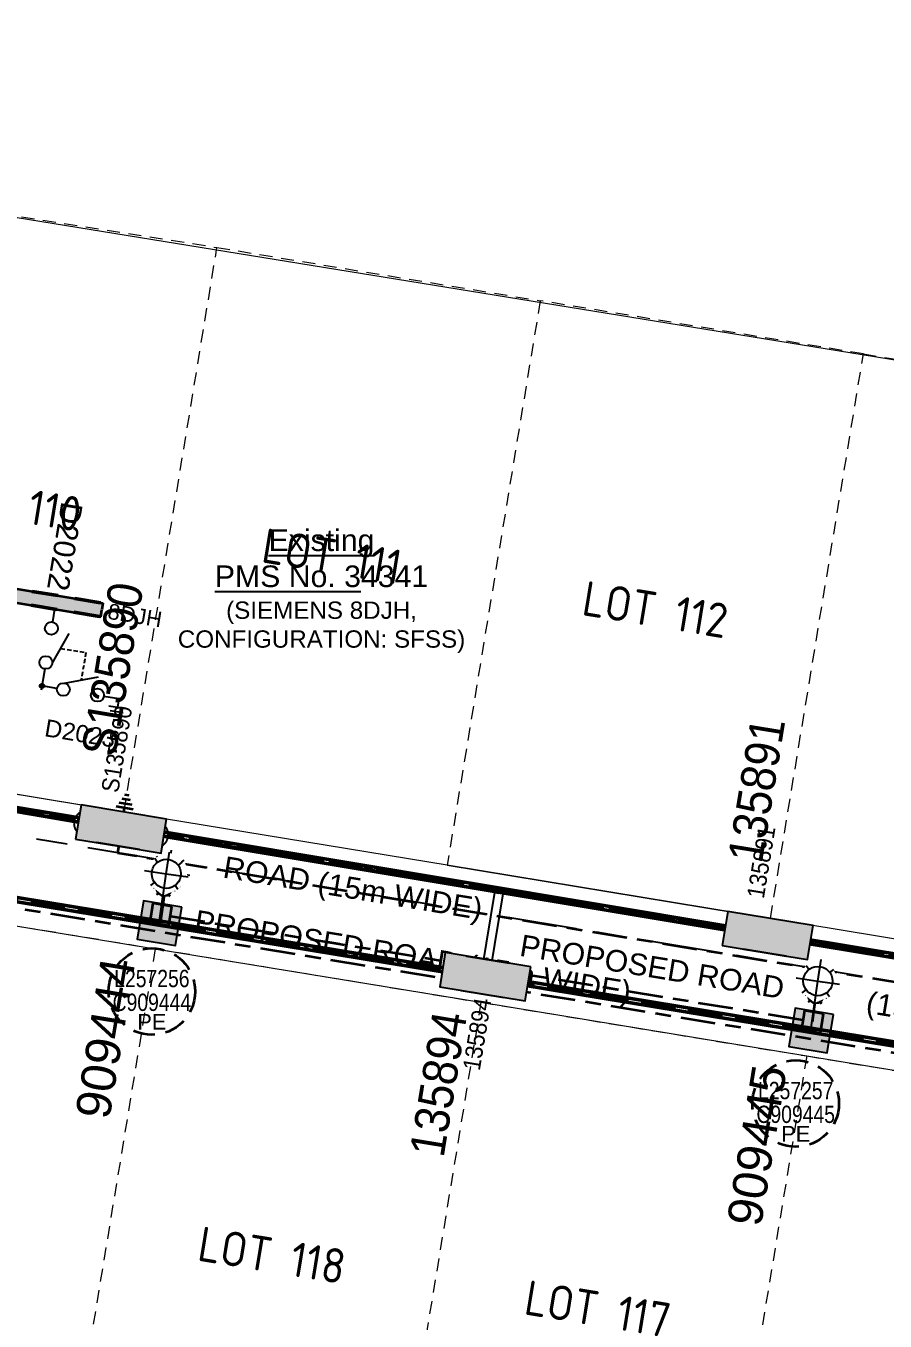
# Model space of a CAD drawing. Header units: metres. Extents: x 301573 to 309518, y 6281168 to 6284857.
# Drawn here: x 302880 to 302979.3, y 6282937.5 to 6283087.2 of the extents above; entities that cross this region are included whole.
import ezdxf
from ezdxf.enums import TextEntityAlignment as Align

# ---------------------------------------------------------------- set-up
doc = ezdxf.new("R2010")
doc.units = ezdxf.units.M
for name, pattern in [('Cable Exist UG', [8.2, 4, -1.2, 1.8, -1.2]), ('CENTERX2', [4, 2.5, -0.5, 0.5, -0.5]), ('Dash', [5, 3, -2]), ('DASHED', [0.75, 0.5, -0.25]), ('DOT', [6.35, 0, -6.35]), ('IE Trench LV', [5.5, 4, -1.5])]:
    doc.linetypes.add(name, pattern=pattern)
doc.layers.get('0').update_dxf_attribs({"color": 6})
doc.layers.add('_User Miscellaneous2', color=31, linetype='Continuous', lineweight=13, transparency=0.3)
for name, color, linetype, lineweight in [('_User_HV_Exist', 1, 'Continuous', 35), ('_User_LV_Exist', 5, 'Continuous', 35), ('_User_SL_Exist', 4, 'Continuous', 35), ('Cadastre Developer_SP_NEW', 70, 'Continuous', 15), ('Cadastre Land Parcels_SP_EXT', 95, 'Continuous', 15), ('Cadastre Roads_SP_NEW', 42, 'Continuous', 15)]:
    doc.layers.add(name, color=color, linetype=linetype, lineweight=lineweight)
for name, color, linetype in [('Duct_SP_NEW', 2, 'Continuous'), ('Equip_HV_NEW', 2, 'Continuous'), ('Equip_LV_NEW', 2, 'Continuous'), ('Equip_SP_SL_EXT', 7, 'Continuous'), ('Mains_HV_New_U72', 2, 'Cable x'), ('Notes', 7, 'Continuous'), ('Notes_HV_MISC', 1, 'Continuous'), ('SupportsUG_SP_LV_NEW', 2, 'Continuous'), ('SupportsUG_SP_LV_SL_NEW', 2, 'Continuous'), ('Trench_SP_NEW', 2, 'Continuous'), ('UG_Details_SP_MISC', 7, 'Continuous')]:
    doc.layers.add(name, color=color, linetype=linetype)
doc.styles.add('ARIAL', font='arial.ttf', dxfattribs={"height": 2})
doc.styles.add('DevPlan', font='isocp.shx', dxfattribs={"height": 2})
doc.styles.add('ieISOCP', font='arial.ttf', dxfattribs={"height": 1.5})
doc.styles.add('SL_LABEL', font='arial.ttf', dxfattribs={"height": 2})
doc.styles.get("Standard").update_dxf_attribs({"font": 'arial.ttf'})
doc.styles.add('SWG_LABEL', font='arial.ttf')
doc.styles.add('SWITCH_LABEL', font='arial.ttf', dxfattribs={"height": 2})
doc.linetypes.add('Cable 5', pattern='A,7,-1,["o",Standard,S=2,R=0,X=-1,Y=-0.7],-1e-05,["o",Standard,S=2,R=0,X=-0.2,Y=-0.7],-1.2', length=9.20001)
doc.linetypes.add('Cable New UG', pattern='A,7,-0.25,["x",Standard,S=2,R=0,X=0.2,Y=-0.8],-2.1', length=9.35)
doc.linetypes.add('Cable x', pattern='A,5,-0.25,["x",Standard,S=2,R=0,X=0,Y=-0.8],-1.5', length=6.75)

# ---------------------------------------------------------------- blocks, each defined once
blk = doc.blocks.new('*U335')
at = {"width": 0.9}
blk.add_attdef('ASSET_NUM', text='', height=2, dxfattribs=at).set_placement((4, 2), align=Align.MIDDLE_LEFT)
for tag, p, flags in [('SUBURB', (-2, 0), 1), ('STREETNAME', (-1.8, 0), 9), ('PARENT', (-1.6, 0), 9), ('NOTES', (-1.4, 0), 9), ('LOCATION', (-1.2, 0), 9), ('LEGEND', (-1, 0), 9), ('USAGE', (-0.8, 0), 9), ('SUPPORT_TYPE', (-0.6, 0), 9), ('STATE', (-0.4, 0), 9), ('OWNED_BY', (-0.2, 0), 9)]:
    blk.add_attdef(tag, p, '', height=0.2, rotation=270, dxfattribs=dict(flags=flags))
blk.add_wipeout([(1, 2.5), (1, -2.5), (-1, -2.5), (-1, 2.5)])
at = {"layer": 'Notes'}
h = blk.add_hatch(color=256, dxfattribs=at)
h.dxf.hatch_style = 1
h.paths.add_polyline_path([(-1, 2.5), (-1, -1.25), (-1, 1.25), (-1, -2.5), (1, -2.5), (1, 2.5)])
blk.add_lwpolyline([(-1, 2.5), (-1, -1.25), (-1, 1.25), (-1, -2.5), (1, -2.5), (1, 2.5)], close=True)
blk = doc.blocks.new('*U328')
at = {"width": 0.9}
blk.add_attdef('ASSET_NUM', text='', height=2, dxfattribs=at).set_placement((4, 2), align=Align.MIDDLE_LEFT)
for tag, p, flags in [('SUBURB', (-2, 0), 1), ('STREETNAME', (-1.8, 0), 9), ('PARENT', (-1.6, 0), 9), ('NOTES', (-1.4, 0), 9), ('LOCATION', (-1.2, 0), 9), ('LEGEND', (-1, 0), 9), ('USAGE', (-0.8, 0), 9), ('SUPPORT_TYPE', (-0.6, 0), 9), ('STATE', (-0.4, 0), 9), ('OWNED_BY', (-0.2, 0), 9)]:
    blk.add_attdef(tag, p, '', height=0.2, rotation=270, dxfattribs=dict(flags=flags))
blk.add_wipeout([(1, 2.5), (1, -2.5), (-1, -2.5), (-1, 2.5)])
at = {"layer": 'Notes'}
h = blk.add_hatch(color=256, dxfattribs=at)
h.dxf.hatch_style = 1
h.paths.add_polyline_path([(-1, 2.5), (-1, -1.25), (-1, 1.25), (-1, -2.5), (1, -2.5), (1, 2.5)])
blk.add_lwpolyline([(-1, 2.5), (-1, -1.25), (-1, 1.25), (-1, -2.5), (1, -2.5), (1, 2.5)], close=True)
blk = doc.blocks.new('*U261')
at = {"layer": 'Notes'}
h = blk.add_hatch(color=256, dxfattribs=at)
h.dxf.hatch_style = 1
h.paths.add_polyline_path([(-1.158, 1.14), (-1.158, -1.14), (1.122, -1.14), (1.122, 1.14)])
blk.add_lwpolyline([(-1.125, 1.125), (-1.125, -1.125), (1.125, -1.125), (1.125, 1.125)], close=True)
at = {"width": 0.9, "flags": 8}
blk.add_attdef('ASSET_NUM', text='', height=1.5, dxfattribs=at).set_placement((-50.753, 89.013), align=Align.MIDDLE_LEFT)
at = {"flags": 1}
blk.add_attdef('Z', (-55.517, 86.153), '', height=0.15, rotation=270, dxfattribs=at)
at = {"flags": 9}
for tag, p in [('NOTES', (-55.253, 86.153)), ('SUBURB', (-55.103, 86.153)), ('STREETNAME', (-54.953, 86.153)), ('LOCATION', (-54.803, 86.153)), ('LEGEND', (-54.653, 86.153)), ('USAGE', (-54.503, 86.153)), ('STATE', (-54.353, 86.153)), ('OWNED_BY', (-54.203, 86.153)), ('COLUMN_TYPE', (-54.053, 86.153)), ('STREET_CODE', (-53.903, 86.153)), ('STRUCTURE_PLANT_NUMBER', (-53.73, 86.153))]:
    blk.add_attdef(tag, text='', height=0.15, rotation=270, dxfattribs=at).set_placement(p, align=Align.MIDDLE_LEFT)
blk = doc.blocks.new('LV_UG_LINKS_CLOSED_NEW')
at = {"layer": 'Equip_LV_NEW'}
for tag, flags, p in [('OPERATING_VOLTAGE', 9, (3, -2.6)), ('ORIENTATION', 9, (3, -2.8)), ('STATE', 9, (3, -3)), ('NO_PHASES', 9, (3, -2.4)), ('SWITCH_TYPE', 9, (3, -3.2)), ('OWNED_BY', 9, (3, -3.8)), ('OPERATED_BY', 9, (3, -4)), ('USAGE', 9, (3, -3.4)), ('NOTES', 9, (3, -3.6)), ('MAINTAINED_BY', 9, (3, -4.2)), ('NUMBER_OF_PHASES', 9, (3, -4.4)), ('TYPE', 9, (3, -4.6)), ('Z', 1, (3, -4.8))]:
    blk.add_attdef(tag, text='', height=0.2, dxfattribs=dict(at, flags=flags)).set_placement(p, align=Align.MIDDLE_LEFT)
blk.add_wipeout([(4, 1.5), (3.96, 1.5), (3.93, 1.5), (3.89, 1.5), (3.85, 1.49), (3.82, 1.49), (3.78, 1.48), (3.74, 1.48), (3.71, 1.47), (3.67, 1.46), (3.64, 1.46), (3.6, 1.45), (3.56, 1.44), (3.53, 1.42), (3.49, 1.41), (3.46, 1.4), (3.43, 1.39), (3.39, 1.37), (3.36, 1.36), (3.33, 1.34), (3.29, 1.32), (3.26, 1.31), (3.23, 1.29), (3.2, 1.27), (3.17, 1.25), (3.14, 1.23), (3.11, 1.2), (3.08, 1.18), (3.05, 1.16), (3.02, 1.14), (2.99, 1.11), (2.97, 1.09), (2.94, 1.06), (2.91, 1.03), (2.89, 1.01), (2.86, 0.98), (2.84, 0.95), (2.82, 0.92), (2.8, 0.89), (2.77, 0.86), (2.75, 0.83), (2.73, 0.8), (2.71, 0.77), (2.69, 0.74), (2.68, 0.71), (2.66, 0.67), (2.64, 0.64), (2.63, 0.61), (2.61, 0.57), (2.6, 0.54), (2.59, 0.51), (2.58, 0.47), (2.56, 0.44), (2.55, 0.4), (2.54, 0.36), (2.54, 0.33), (2.53, 0.29), (2.52, 0.26), (2.52, 0.22), (2.51, 0.18), (2.51, 0.15), (2.5, 0.11), (2.5, 0.07), (2.5, 0.04), (2.5, 0), (2.5, -0.04), (2.5, -0.07), (2.5, -0.11), (2.51, -0.15), (2.51, -0.18), (2.52, -0.22), (2.52, -0.26), (2.53, -0.29), (2.54, -0.33), (2.54, -0.36), (2.55, -0.4), (2.56, -0.44), (2.58, -0.47), (2.59, -0.51), (2.6, -0.54), (2.61, -0.57), (2.63, -0.61), (2.64, -0.64), (2.66, -0.67), (2.68, -0.71), (2.69, -0.74), (2.71, -0.77), (2.73, -0.8), (2.75, -0.83), (2.77, -0.86), (2.8, -0.89), (2.82, -0.92), (2.84, -0.95), (2.86, -0.98), (2.89, -1.01), (2.91, -1.03), (2.94, -1.06), (2.97, -1.09), (2.99, -1.11), (3.02, -1.14), (3.05, -1.16), (3.08, -1.18), (3.11, -1.2), (3.14, -1.23), (3.17, -1.25), (3.2, -1.27), (3.23, -1.29), (3.26, -1.31), (3.29, -1.32), (3.33, -1.34), (3.36, -1.36), (3.39, -1.37), (3.43, -1.39), (3.46, -1.4), (3.49, -1.41), (3.53, -1.42), (3.56, -1.44), (3.6, -1.45), (3.64, -1.46), (3.67, -1.46), (3.71, -1.47), (3.74, -1.48), (3.78, -1.48), (3.82, -1.49), (3.85, -1.49), (3.89, -1.5), (3.93, -1.5), (3.96, -1.5), (4, -1.5), (4.04, -1.5), (4.07, -1.5), (4.11, -1.5), (4.15, -1.49), (4.18, -1.49), (4.22, -1.48), (4.26, -1.48), (4.29, -1.47), (4.33, -1.46), (4.36, -1.46), (4.4, -1.45), (4.44, -1.44), (4.47, -1.42), (4.51, -1.41), (4.54, -1.4), (4.57, -1.39), (4.61, -1.37), (4.64, -1.36), (4.67, -1.34), (4.71, -1.32), (4.74, -1.31), (4.77, -1.29), (4.8, -1.27), (4.83, -1.25), (4.86, -1.23), (4.89, -1.2), (4.92, -1.18), (4.95, -1.16), (4.98, -1.14), (5.01, -1.11), (5.03, -1.09), (5.06, -1.06), (5.09, -1.03), (5.11, -1.01), (5.14, -0.98), (5.16, -0.95), (5.18, -0.92), (5.2, -0.89), (5.23, -0.86), (5.25, -0.83), (5.27, -0.8), (5.29, -0.77), (5.31, -0.74), (5.32, -0.71), (5.34, -0.67), (5.36, -0.64), (5.37, -0.61), (5.39, -0.57), (5.4, -0.54), (5.41, -0.51), (5.42, -0.47), (5.44, -0.44), (5.45, -0.4), (5.46, -0.36), (5.46, -0.33), (5.47, -0.29), (5.48, -0.26), (5.48, -0.22), (5.49, -0.18), (5.49, -0.15), (5.5, -0.11), (5.5, -0.07), (5.5, -0.04), (5.5, 0), (5.5, 0.04), (5.5, 0.07), (5.5, 0.11), (5.49, 0.15), (5.49, 0.18), (5.48, 0.22), (5.48, 0.26), (5.47, 0.29), (5.46, 0.33), (5.46, 0.36), (5.45, 0.4), (5.44, 0.44), (5.42, 0.47), (5.41, 0.51), (5.4, 0.54), (5.39, 0.57), (5.37, 0.61), (5.36, 0.64), (5.34, 0.67), (5.32, 0.71), (5.31, 0.74), (5.29, 0.77), (5.27, 0.8), (5.25, 0.83), (5.23, 0.86), (5.2, 0.89), (5.18, 0.92), (5.16, 0.95), (5.14, 0.98), (5.11, 1.01), (5.09, 1.03), (5.06, 1.06), (5.03, 1.09), (5.01, 1.11), (4.98, 1.14), (4.95, 1.16), (4.92, 1.18), (4.89, 1.2), (4.86, 1.23), (4.83, 1.25), (4.8, 1.27), (4.77, 1.29), (4.74, 1.31), (4.71, 1.32), (4.67, 1.34), (4.64, 1.36), (4.61, 1.37), (4.57, 1.39), (4.54, 1.4), (4.51, 1.41), (4.47, 1.42), (4.44, 1.44), (4.4, 1.45), (4.36, 1.46), (4.33, 1.46), (4.29, 1.47), (4.26, 1.48), (4.22, 1.48), (4.18, 1.49), (4.15, 1.49), (4.11, 1.5), (4.07, 1.5), (4.04, 1.5)]).dxf.layer = 'Equip_LV_NEW'
for p, q in [((3.75, 1.48), (3.75, -1.48)), ((4.25, 1.48), (4.25, -1.48))]:
    blk.add_line(p, q, dxfattribs=at)
at = {"layer": 'Equip_LV_NEW', "flags": 128}
blk.add_lwpolyline([(4, 1.5), (3.96, 1.5), (3.93, 1.5), (3.89, 1.5), (3.85, 1.49), (3.82, 1.49), (3.78, 1.48), (3.74, 1.48), (3.71, 1.47), (3.67, 1.46), (3.64, 1.46), (3.6, 1.45), (3.56, 1.44), (3.53, 1.42), (3.49, 1.41), (3.46, 1.4), (3.43, 1.39), (3.39, 1.37), (3.36, 1.36), (3.33, 1.34), (3.29, 1.32), (3.26, 1.31), (3.23, 1.29), (3.2, 1.27), (3.17, 1.25), (3.14, 1.23), (3.11, 1.2), (3.08, 1.18), (3.05, 1.16), (3.02, 1.14), (2.99, 1.11), (2.97, 1.09), (2.94, 1.06), (2.91, 1.03), (2.89, 1.01), (2.86, 0.98), (2.84, 0.95), (2.82, 0.92), (2.8, 0.89), (2.77, 0.86), (2.75, 0.83), (2.73, 0.8), (2.71, 0.77), (2.69, 0.74), (2.68, 0.71), (2.66, 0.67), (2.64, 0.64), (2.63, 0.61), (2.61, 0.57), (2.6, 0.54), (2.59, 0.51), (2.58, 0.47), (2.56, 0.44), (2.55, 0.4), (2.54, 0.36), (2.54, 0.33), (2.53, 0.29), (2.52, 0.26), (2.52, 0.22), (2.51, 0.18), (2.51, 0.15), (2.5, 0.11), (2.5, 0.07), (2.5, 0.04), (2.5, 0), (2.5, -0.04), (2.5, -0.07), (2.5, -0.11), (2.51, -0.15), (2.51, -0.18), (2.52, -0.22), (2.52, -0.26), (2.53, -0.29), (2.54, -0.33), (2.54, -0.36), (2.55, -0.4), (2.56, -0.44), (2.58, -0.47), (2.59, -0.51), (2.6, -0.54), (2.61, -0.57), (2.63, -0.61), (2.64, -0.64), (2.66, -0.67), (2.68, -0.71), (2.69, -0.74), (2.71, -0.77), (2.73, -0.8), (2.75, -0.83), (2.77, -0.86), (2.8, -0.89), (2.82, -0.92), (2.84, -0.95), (2.86, -0.98), (2.89, -1.01), (2.91, -1.03), (2.94, -1.06), (2.97, -1.09), (2.99, -1.11), (3.02, -1.14), (3.05, -1.16), (3.08, -1.18), (3.11, -1.2), (3.14, -1.23), (3.17, -1.25), (3.2, -1.27), (3.23, -1.29), (3.26, -1.31), (3.29, -1.32), (3.33, -1.34), (3.36, -1.36), (3.39, -1.37), (3.43, -1.39), (3.46, -1.4), (3.49, -1.41), (3.53, -1.42), (3.56, -1.44), (3.6, -1.45), (3.64, -1.46), (3.67, -1.46), (3.71, -1.47), (3.74, -1.48), (3.78, -1.48), (3.82, -1.49), (3.85, -1.49), (3.89, -1.5), (3.93, -1.5), (3.96, -1.5), (4, -1.5), (4.04, -1.5), (4.07, -1.5), (4.11, -1.5), (4.15, -1.49), (4.18, -1.49), (4.22, -1.48), (4.26, -1.48), (4.29, -1.47), (4.33, -1.46), (4.36, -1.46), (4.4, -1.45), (4.44, -1.44), (4.47, -1.42), (4.51, -1.41), (4.54, -1.4), (4.57, -1.39), (4.61, -1.37), (4.64, -1.36), (4.67, -1.34), (4.71, -1.32), (4.74, -1.31), (4.77, -1.29), (4.8, -1.27), (4.83, -1.25), (4.86, -1.23), (4.89, -1.2), (4.92, -1.18), (4.95, -1.16), (4.98, -1.14), (5.01, -1.11), (5.03, -1.09), (5.06, -1.06), (5.09, -1.03), (5.11, -1.01), (5.14, -0.98), (5.16, -0.95), (5.18, -0.92), (5.2, -0.89), (5.23, -0.86), (5.25, -0.83), (5.27, -0.8), (5.29, -0.77), (5.31, -0.74), (5.32, -0.71), (5.34, -0.67), (5.36, -0.64), (5.37, -0.61), (5.39, -0.57), (5.4, -0.54), (5.41, -0.51), (5.42, -0.47), (5.44, -0.44), (5.45, -0.4), (5.46, -0.36), (5.46, -0.33), (5.47, -0.29), (5.48, -0.26), (5.48, -0.22), (5.49, -0.18), (5.49, -0.15), (5.5, -0.11), (5.5, -0.07), (5.5, -0.04), (5.5, 0), (5.5, 0.04), (5.5, 0.07), (5.5, 0.11), (5.49, 0.15), (5.49, 0.18), (5.48, 0.22), (5.48, 0.26), (5.47, 0.29), (5.46, 0.33), (5.46, 0.36), (5.45, 0.4), (5.44, 0.44), (5.42, 0.47), (5.41, 0.51), (5.4, 0.54), (5.39, 0.57), (5.37, 0.61), (5.36, 0.64), (5.34, 0.67), (5.32, 0.71), (5.31, 0.74), (5.29, 0.77), (5.27, 0.8), (5.25, 0.83), (5.23, 0.86), (5.2, 0.89), (5.18, 0.92), (5.16, 0.95), (5.14, 0.98), (5.11, 1.01), (5.09, 1.03), (5.06, 1.06), (5.03, 1.09), (5.01, 1.11), (4.98, 1.14), (4.95, 1.16), (4.92, 1.18), (4.89, 1.2), (4.86, 1.23), (4.83, 1.25), (4.8, 1.27), (4.77, 1.29), (4.74, 1.31), (4.71, 1.32), (4.67, 1.34), (4.64, 1.36), (4.61, 1.37), (4.57, 1.39), (4.54, 1.4), (4.51, 1.41), (4.47, 1.42), (4.44, 1.44), (4.4, 1.45), (4.36, 1.46), (4.33, 1.46), (4.29, 1.47), (4.26, 1.48), (4.22, 1.48), (4.18, 1.49), (4.15, 1.49), (4.11, 1.5), (4.07, 1.5), (4.04, 1.5)], close=True, dxfattribs=at)
at = {"layer": 'Equip_LV_NEW', "flags": 9}
for tag, p in [('ACTUAL_STATUS', (3, -2)), ('CONSTRUCTED_VOLTAGE', (3, -2.2))]:
    blk.add_attdef(tag, text='', height=0.2, dxfattribs=at).set_placement(p, align=Align.MIDDLE_LEFT)
blk = doc.blocks.new('*U331')
at = {"layer": '_User_LV_Exist'}
for p, q in [((2.5, 1), (2.5, -1)), ((3, 0.75), (3, -0.75)), ((3.5, 0.5), (3.5, -0.5)), ((4, 0.25), (4, -0.25))]:
    blk.add_line(p, q, dxfattribs=at)
at = {"width": 0.9}
blk.add_attdef('ASSET_NUM', text='', height=2, dxfattribs=at).set_placement((4, 2), align=Align.MIDDLE_LEFT)
for tag, p, flags in [('SUBURB', (-2, 0), 1), ('STREETNAME', (-1.8, 0), 9), ('PARENT', (-1.6, 0), 9), ('NOTES', (-1.4, 0), 9), ('LOCATION', (-1.2, 0), 9), ('LEGEND', (-1, 0), 9), ('USAGE', (-0.8, 0), 9), ('SUPPORT_TYPE', (-0.6, 0), 9), ('STATE', (-0.4, 0), 9), ('OWNED_BY', (-0.2, 0), 9)]:
    blk.add_attdef(tag, p, '', height=0.2, rotation=270, dxfattribs=dict(flags=flags))
blk.add_wipeout([(1, 2.5), (1, -2.5), (-1, -2.5), (-1, 2.5)])
at = {"layer": 'Notes'}
h = blk.add_hatch(color=256, dxfattribs=at)
h.dxf.hatch_style = 1
h.paths.add_polyline_path([(-1, 2.5), (-1, -1.25), (-1, 1.25), (-1, -2.5), (1, -2.5), (1, 2.5)])
blk.add_lwpolyline([(-1, 2.5), (-1, -1.25), (-1, 1.25), (-1, -2.5), (1, -2.5), (1, 2.5)], close=True)
at = {"layer": '_User_LV_Exist'}
blk.add_line((1, 0), (2.5, 0), dxfattribs=at)
at = {"layer": '_User_LV_Exist', "ltscale": 10}
for rotation in [89.99999999999997, 270]:
    blk.add_blockref('LV_UG_LINKS_CLOSED_NEW', (0, 0), dxfattribs=dict(at, rotation=rotation))
blk = doc.blocks.new('*U276')
at = {"layer": 'Notes'}
h = blk.add_hatch(color=256, dxfattribs=at)
h.dxf.hatch_style = 1
h.paths.add_polyline_path([(-1.16, 1.14), (-1.16, -1.14), (1.12, -1.14), (1.12, 1.14)])
blk.add_lwpolyline([(-1.12, 1.12), (-1.12, -1.12), (1.12, -1.12), (1.12, 1.12)], close=True)
at = {"width": 0.9, "flags": 8}
blk.add_attdef('ASSET_NUM', text='', height=1.5, dxfattribs=at).set_placement((-50.25, 89.02), align=Align.MIDDLE_LEFT)
at = {"flags": 1}
blk.add_attdef('Z', (-55.01, 86.16), '', height=0.15, rotation=270, dxfattribs=at)
at = {"flags": 9}
for tag, p in [('NOTES', (-54.75, 86.16)), ('SUBURB', (-54.6, 86.16)), ('STREETNAME', (-54.45, 86.16)), ('LOCATION', (-54.3, 86.16)), ('LEGEND', (-54.15, 86.16)), ('USAGE', (-54, 86.16)), ('STATE', (-53.85, 86.16)), ('OWNED_BY', (-53.7, 86.16)), ('COLUMN_TYPE', (-53.55, 86.16)), ('STREET_CODE', (-53.4, 86.16)), ('STRUCTURE_PLANT_NUMBER', (-53.23, 86.16))]:
    blk.add_attdef(tag, text='', height=0.15, rotation=270, dxfattribs=at).set_placement(p, align=Align.MIDDLE_LEFT)
blk = doc.blocks.new('*U274')
at = {"layer": 'Notes'}
h = blk.add_hatch(color=256, dxfattribs=at)
h.dxf.hatch_style = 1
h.paths.add_polyline_path([(-1.16, 1.14), (-1.16, -1.14), (1.12, -1.14), (1.12, 1.14)])
blk.add_lwpolyline([(-1.12, 1.12), (-1.12, -1.12), (1.12, -1.12), (1.12, 1.12)], close=True)
at = {"width": 0.9, "flags": 8}
blk.add_attdef('ASSET_NUM', text='', height=1.5, dxfattribs=at).set_placement((-50.25, 89.01), align=Align.MIDDLE_LEFT)
at = {"flags": 1}
blk.add_attdef('Z', (-55.01, 86.15), '', height=0.15, rotation=270, dxfattribs=at)
at = {"flags": 9}
for tag, p in [('NOTES', (-54.75, 86.15)), ('SUBURB', (-54.6, 86.15)), ('STREETNAME', (-54.45, 86.15)), ('LOCATION', (-54.3, 86.15)), ('LEGEND', (-54.15, 86.15)), ('USAGE', (-54, 86.15)), ('STATE', (-53.85, 86.15)), ('OWNED_BY', (-53.7, 86.15)), ('COLUMN_TYPE', (-53.55, 86.15)), ('STREET_CODE', (-53.4, 86.15)), ('STRUCTURE_PLANT_NUMBER', (-53.23, 86.15))]:
    blk.add_attdef(tag, text='', height=0.15, rotation=270, dxfattribs=at).set_placement(p, align=Align.MIDDLE_LEFT)
blk = doc.blocks.new('*U253')
at = {"linetype": 'DASHED', "ltscale": 5}
blk.add_circle((0, 0), 5, dxfattribs=at)
at = {"insert": (0, -2.6), "char_height": 1.8, "attachment_point": 2}
blk.add_mtext('PE', dxfattribs=at)
at = {"width": 0.8}
blk.add_attdef('SNUMBER', text='', height=1.8, dxfattribs=at).set_placement((0, 0.5), align=Align.CENTER)
at = {"flags": 1}
blk.add_attdef('Z', (0, 0), '', height=0.2, dxfattribs=at)
at = {"width": 0.8}
blk.add_attdef('CNUMBER', text='', height=1.8, dxfattribs=at).set_placement((0, -0.25), align=Align.TOP_CENTER)
blk = doc.blocks.new('*U252')
for p, q in [((-1.6, 0), (-1.6, 51.53)), ((-1.6, 51.53), (-0.8, 51.53)), ((0, 51.53), (-0.8, 51.53)), ((0, 0), (0, 51.53)), ((-1.6, 0), (-0.8, 0)), ((0, 0), (-0.8, 0))]:
    blk.add_line(p, q)
at = {"style": 'ARIAL'}
blk.add_attdef('SWG_TYPE', text='', height=1.8, rotation=90, dxfattribs=at).set_placement((-0.8, 52.27), align=Align.MIDDLE_LEFT)
blk.add_attdef('SUB_TYPE', text='', height=1.8, rotation=90, dxfattribs=at).set_placement((-0.8, -0.76), align=Align.MIDDLE_RIGHT)
blk = doc.blocks.new('SWG_SIE_SU_NEW')
at = {"linetype": 'CENTERX2'}
h = blk.add_hatch(color=256, dxfattribs=at)
h.dxf.hatch_style = 1
edge = h.paths.add_edge_path()
edge.add_arc((9, 0), 0.25, 0, 360)
at = {"linetype": 'Continuous'}
blk.add_line((6.25, 0.75), (2.49, 2.12), dxfattribs=at)
at = {"linetype": 'CENTERX2'}
for p, q in [((0, 0), (1.5, 0)), ((7, 0), (10, 0))]:
    blk.add_line(p, q, dxfattribs=at)
at = {"linetype": 'DASHED'}
blk.add_lwpolyline([(4.37, 1.43), (4.37, 4.37), (7.57, 4.37)], dxfattribs=at)
for centre in [(2.25, 0), (6.25, 0)]:
    blk.add_circle(centre, 0.75)
at = {"linetype": 'CENTERX2'}
blk.add_circle((9, 0), 0.25, dxfattribs=at)
at = {"flags": 8}
blk.add_attdef('ASSET_NUM', text='', height=2, rotation=180, dxfattribs=at).set_placement((-3, 0.01), align=Align.MIDDLE_LEFT)
at = {"flags": 1}
blk.add_attdef('Z', (0, 0), '', height=0.2, dxfattribs=at)
at = {"style": 'SWITCH_LABEL', "flags": 9}
blk.add_attdef('STREET_CODE', text='', height=0.2, dxfattribs=at).set_placement((0, 0), align=Align.MIDDLE_LEFT)
at = {"flags": 9}
for tag, p in [('ORIENTATION', (0, -0.2)), ('SUBURB', (0, -0.8)), ('STREETNAME', (0, -1)), ('OWNED_BY', (-0.01, -1.59)), ('PARENT', (0, -0.4)), ('USAGE', (0, -0.6)), ('LOCATION', (0, -1.2)), ('NOTES', (0, -1.4)), ('OPERATED_BY', (-0.01, -1.81)), ('MAINTAINED_BY', (-0.02, -2.01))]:
    blk.add_attdef(tag, text='', height=0.2, dxfattribs=at).set_placement(p, align=Align.MIDDLE_LEFT)
blk = doc.blocks.new('SWG_SIE_ES_NEW')
for p, q in [((2.5, 0.75), (6.26, 2.12)), ((8, -1), (10, -1)), ((8.25, -1.5), (9.75, -1.5)), ((8.5, -2), (9.5, -2)), ((8.75, -2.5), (9.25, -2.5))]:
    blk.add_line(p, q)
blk.add_lwpolyline([(1.75, 0), (0, 0)])
at = {"flags": 128}
blk.add_lwpolyline([(7.25, 0), (9, 0), (9, -1)], dxfattribs=at)
for centre in [(2.5, 0), (6.5, 0)]:
    blk.add_circle(centre, 0.75)
at = {"flags": 1}
blk.add_attdef('Z', (0.12, -0.01), '', height=0.2, dxfattribs=at)
at = {"style": 'SWITCH_LABEL', "flags": 9}
blk.add_attdef('STREET_CODE', text='', height=0.2, dxfattribs=at).set_placement((0.12, -0.21), align=Align.MIDDLE_LEFT)
at = {"flags": 9}
for tag, p in [('ORIENTATION', (0.12, -0.41)), ('SUBURB', (0.12, -1.01)), ('STREETNAME', (0.12, -1.21)), ('PARENT', (0.12, -0.61)), ('USAGE', (0.12, -0.81)), ('LOCATION', (0.12, -1.41)), ('OWNED_BY', (0.11, -1.82)), ('OPERATED_BY', (0.1, -2.05)), ('MAINTAINED_BY', (0.1, -2.25)), ('NOTES', (0.12, -1.61))]:
    blk.add_attdef(tag, text='', height=0.2, dxfattribs=at).set_placement(p, align=Align.MIDDLE_LEFT)
at = {"style": 'ARIAL', "width": 0.9, "flags": 8}
blk.add_attdef('ASSET_NUM', text='', height=2, dxfattribs=at).set_placement((5.75, -4), align=Align.MIDDLE_CENTER)
blk = doc.blocks.new('*U242')
at = {"flags": 9}
for tag, p in [('LCHARGE2', (-4.6, 0)), ('LCHARGE1PERCENT', (-4.4, 0)), ('LCHARGE1', (-4.2, 0)), ('LCATEGORY', (-4, 0)), ('LBRACKETVOCAB', (-3.8, 0)), ('LBRACKET', (-3.6, 0)), ('LKINGHEIGHT', (-3.4, 0)), ('CREPLACE', (-3.2, 0)), ('CREMOVE', (-3, 0)), ('CNUMBER', (-2.8, 0)), ('CNEW', (-2.6, 0)), ('CEXIST', (-2.4, 0)), ('USAGE', (-2.2, 0)), ('STATE', (-2, 0)), ('OWNED_BY', (-1.8, 0)), ('ORIENTATION', (-1.6, 0)), ('OPERATING_VOLTAGE', (-1.4, 0)), ('NO_PHASES', (-1.2, 0)), ('LANTERN_TYPE', (-1, 0)), ('LANTERN_PURPOSE', (-0.8, 0)), ('CONTROL_TYPE', (-0.6, 0)), ('CONSTRUCTED_VOLTAGE', (-0.4, 0))]:
    blk.add_attdef(tag, text='', height=0.001, rotation=270, dxfattribs=at).set_placement(p, align=Align.MIDDLE_LEFT)
at = {"style": 'SL_LABEL', "flags": 9}
blk.add_attdef('STREET_CODE', text='', height=0.001, rotation=270, dxfattribs=at).set_placement((0.001, 0), align=Align.MIDDLE_LEFT)
at = {"flags": 1}
blk.add_attdef('Z', (0, 0), '', height=0.001, rotation=270, dxfattribs=at)
at = {"width": 0.9}
blk.add_attdef('LNUMBER', text='', height=1, dxfattribs=at).set_placement((7, -1), align=Align.MIDDLE_LEFT)
at = {"flags": 9}
for tag, p in [('LREMOVE', (0, -7.6)), ('LREPLACE', (0, -7.8)), ('LTYPE', (0, -8)), ('LTYPEVOCAB', (0, -8.2)), ('LEGEND', (0, -8.4)), ('SUBURB', (0, -8.6)), ('STREETNAME', (0, -8.8)), ('LOCATION', (0, -9)), ('NOTES', (0, -9.2)), ('MAINTAINED_BY', (0, -9.863))]:
    blk.add_attdef(tag, text='', height=0.001, dxfattribs=at).set_placement(p, align=Align.MIDDLE_LEFT)
blk.add_attdef('OPERATED_BY', (0, -9.607), '', height=0.001, dxfattribs=at)
blk.add_wipeout([(-6.58, 3.221), (-5.621, 2.447), (-5.153, 1.307), (-5.927, 0.348), (-7.067, -0.119), (-8.026, 0.654), (-8.493, 1.795), (-7.72, 2.754)])
for p, q in [((-6.823, 1.551), (-6.58, 3.221)), ((-7.72, 2.754), (-7.496, 2.453)), ((-5.621, 2.447), (-5.921, 2.223)), ((-8.493, 1.795), (-6.823, 1.551)), ((-7.401, -2.407), (-6.823, 1.551)), ((-6.823, 1.551), (-5.153, 1.307)), ((-8.026, 0.654), (-7.725, 0.879)), ((-5.927, 0.348), (-6.151, 0.649))]:
    blk.add_line(p, q)
blk.add_circle((-6.823, 1.551), 1.125)
for tag, p in [('LRATECODE', (-7.4, 0)), ('LOUTREACHVOCAB', (-7.2, 0)), ('LOUTREACH', (-7, 0)), ('LANTNUMBER', (-6.6, 0)), ('LNEW', (-6.4, 0)), ('LMASTVOCAB', (-6.2, 0)), ('LMAST', (-6, 0)), ('LLAMPVOCAB', (-5.8, 0)), ('LLAMP', (-5.6, 0)), ('LEXIST', (-5.4, 0)), ('LCHARGE3PERCENT', (-5.2, 0)), ('LCHARGE3', (-5, 0)), ('LCHARGE2PERCENT', (-4.8, 0))]:
    blk.add_attdef(tag, text='', height=0.001, rotation=270, dxfattribs=at).set_placement(p, align=Align.MIDDLE_LEFT)
blk = doc.blocks.new('*U243')
at = {"flags": 9}
for tag, p in [('LRATECODE', (-7.4, 0)), ('LOUTREACHVOCAB', (-7.2, 0)), ('LOUTREACH', (-7, 0)), ('LANTNUMBER', (-6.6, 0)), ('LNEW', (-6.4, 0)), ('LMASTVOCAB', (-6.2, 0)), ('LMAST', (-6, 0)), ('LLAMPVOCAB', (-5.8, 0)), ('LLAMP', (-5.6, 0)), ('LEXIST', (-5.4, 0)), ('LCHARGE3PERCENT', (-5.2, 0)), ('LCHARGE3', (-5, 0)), ('LCHARGE2PERCENT', (-4.8, 0)), ('LCHARGE2', (-4.6, 0)), ('LCHARGE1PERCENT', (-4.4, 0)), ('LCHARGE1', (-4.2, 0)), ('LCATEGORY', (-4, 0)), ('LBRACKETVOCAB', (-3.8, 0)), ('LBRACKET', (-3.6, 0)), ('LKINGHEIGHT', (-3.4, 0)), ('CREPLACE', (-3.2, 0)), ('CREMOVE', (-3, 0)), ('CNUMBER', (-2.8, 0)), ('CNEW', (-2.6, 0)), ('CEXIST', (-2.4, 0)), ('USAGE', (-2.2, 0)), ('STATE', (-2, 0)), ('OWNED_BY', (-1.8, 0)), ('ORIENTATION', (-1.6, 0)), ('OPERATING_VOLTAGE', (-1.4, 0)), ('NO_PHASES', (-1.2, 0)), ('LANTERN_TYPE', (-1, 0)), ('LANTERN_PURPOSE', (-0.8, 0)), ('CONTROL_TYPE', (-0.6, 0)), ('CONSTRUCTED_VOLTAGE', (-0.4, 0))]:
    blk.add_attdef(tag, text='', height=0.001, rotation=270, dxfattribs=at).set_placement(p, align=Align.MIDDLE_LEFT)
at = {"style": 'SL_LABEL', "flags": 9}
blk.add_attdef('STREET_CODE', text='', height=0.001, rotation=270, dxfattribs=at).set_placement((0.001, 0), align=Align.MIDDLE_LEFT)
at = {"flags": 1}
blk.add_attdef('Z', (0, 0), '', height=0.001, rotation=270, dxfattribs=at)
at = {"width": 0.9}
blk.add_attdef('LNUMBER', text='', height=1, dxfattribs=at).set_placement((7, -1), align=Align.MIDDLE_LEFT)
at = {"flags": 9}
for tag, p in [('LREMOVE', (0, -7.6)), ('LREPLACE', (0, -7.8)), ('LTYPE', (0, -8)), ('LTYPEVOCAB', (0, -8.2)), ('LEGEND', (0, -8.4)), ('SUBURB', (0, -8.6)), ('STREETNAME', (0, -8.8)), ('LOCATION', (0, -9)), ('NOTES', (0, -9.2)), ('MAINTAINED_BY', (0, -9.863))]:
    blk.add_attdef(tag, text='', height=0.001, dxfattribs=at).set_placement(p, align=Align.MIDDLE_LEFT)
blk.add_attdef('OPERATED_BY', (0, -9.607), '', height=0.001, dxfattribs=at)
blk.add_wipeout([(-8.749, 11.691), (-7.79, 10.918), (-7.323, 9.778), (-8.097, 8.819), (-9.237, 8.351), (-10.196, 9.125), (-10.663, 10.265), (-9.889, 11.224)])
for p, q in [((-9.889, 11.224), (-9.665, 10.923)), ((-8.993, 10.021), (-8.749, 11.691)), ((-10.663, 10.265), (-8.993, 10.021)), ((-9.571, 6.063), (-8.993, 10.021)), ((-8.993, 10.021), (-7.323, 9.778)), ((-7.79, 10.918), (-8.091, 10.693)), ((-10.196, 9.125), (-9.895, 9.349)), ((-8.097, 8.819), (-8.321, 9.119))]:
    blk.add_line(p, q)
blk.add_circle((-8.993, 10.021), 1.125)
blk = doc.blocks.new('*U275')
at = {"flags": 9}
for tag, p in [('LRATECODE', (-7.4, 0)), ('LOUTREACHVOCAB', (-7.2, 0)), ('LOUTREACH', (-7, 0)), ('LANTNUMBER', (-6.6, 0)), ('LNEW', (-6.4, 0)), ('LMASTVOCAB', (-6.2, 0)), ('LMAST', (-6, 0)), ('LLAMPVOCAB', (-5.8, 0)), ('LLAMP', (-5.6, 0)), ('LEXIST', (-5.4, 0)), ('LCHARGE3PERCENT', (-5.2, 0)), ('LCHARGE3', (-5, 0)), ('LCHARGE2PERCENT', (-4.8, 0)), ('LCHARGE2', (-4.6, 0)), ('LCHARGE1PERCENT', (-4.4, 0)), ('LCHARGE1', (-4.2, 0)), ('LCATEGORY', (-4, 0)), ('LBRACKETVOCAB', (-3.8, 0)), ('LBRACKET', (-3.6, 0)), ('LKINGHEIGHT', (-3.4, 0)), ('CREPLACE', (-3.2, 0)), ('CREMOVE', (-3, 0)), ('CNUMBER', (-2.8, 0)), ('CNEW', (-2.6, 0)), ('CEXIST', (-2.4, 0)), ('USAGE', (-2.2, 0)), ('STATE', (-2, 0)), ('OWNED_BY', (-1.8, 0)), ('ORIENTATION', (-1.6, 0)), ('OPERATING_VOLTAGE', (-1.4, 0)), ('NO_PHASES', (-1.2, 0)), ('LANTERN_TYPE', (-1, 0)), ('LANTERN_PURPOSE', (-0.8, 0)), ('CONTROL_TYPE', (-0.6, 0)), ('CONSTRUCTED_VOLTAGE', (-0.4, 0))]:
    blk.add_attdef(tag, text='', height=0.001, rotation=270, dxfattribs=at).set_placement(p, align=Align.MIDDLE_LEFT)
at = {"style": 'SL_LABEL', "flags": 9}
blk.add_attdef('STREET_CODE', text='', height=0.001, rotation=270, dxfattribs=at).set_placement((0, 0), align=Align.MIDDLE_LEFT)
at = {"flags": 1}
blk.add_attdef('Z', (0, 0), '', height=0.001, rotation=270, dxfattribs=at)
at = {"width": 0.9}
blk.add_attdef('LNUMBER', text='', height=1, dxfattribs=at).set_placement((7, -1), align=Align.MIDDLE_LEFT)
at = {"flags": 9}
for tag, p in [('LREMOVE', (0, -7.6)), ('LREPLACE', (0, -7.8)), ('LTYPE', (0, -8)), ('LTYPEVOCAB', (0, -8.2)), ('LEGEND', (0, -8.4)), ('SUBURB', (0, -8.6)), ('STREETNAME', (0, -8.8)), ('LOCATION', (0, -9)), ('NOTES', (0, -9.2)), ('MAINTAINED_BY', (0, -9.86))]:
    blk.add_attdef(tag, text='', height=0.001, dxfattribs=at).set_placement(p, align=Align.MIDDLE_LEFT)
blk.add_attdef('OPERATED_BY', (0, -9.61), '', height=0.001, dxfattribs=at)
blk.add_wipeout([(-7.58, 8.39), (-6.61, 7.63), (-6.13, 6.49), (-6.89, 5.52), (-8.02, 5.04), (-8.99, 5.8), (-9.48, 6.93), (-8.72, 7.9)])
for p, q in [((-7.8, 6.71), (-7.58, 8.39)), ((-9.48, 6.93), (-7.8, 6.71)), ((-8.99, 5.8), (-8.7, 6.03)), ((-8.72, 7.9), (-8.49, 7.6)), ((-8.33, 2.75), (-7.8, 6.71)), ((-7.8, 6.71), (-6.13, 6.49)), ((-6.61, 7.63), (-6.91, 7.4)), ((-6.89, 5.52), (-7.12, 5.82))]:
    blk.add_line(p, q)
blk.add_circle((-7.8, 6.71), 1.12)

msp = doc.modelspace()

# ---------------------------------------------------------------- hatches: boundary and pattern name
at = {"layer": '_User_HV_Exist', "linetype": 'Dash', "lineweight": 50, "transparency": 33554559}
h = msp.add_hatch(color=256, dxfattribs=at)
h.dxf.hatch_style = 1
h.paths.add_polyline_path([(302838.035, 6283028.82), (302837.775, 6283027.241), (302888.615, 6283018.866), (302888.875, 6283020.445)])

# ---------------------------------------------------------------- linework, layer by layer
at = {"layer": '_User Miscellaneous2', "linetype": 'Dash', "ltscale": 0.5}
for p, q in [((302864.658, 6283067.389), (302902.055, 6283061.543)), ((302891.307, 6282996.295), (302902.055, 6283061.543)), ((302902.055, 6283061.543), (302939.402, 6283055.391)), ((302939.402, 6283055.391), (302928.654, 6282990.143)), ((302976.749, 6283049.239), (302939.402, 6283055.391)), ((302966, 6282983.991), (302976.749, 6283049.239)), ((302976.749, 6283049.239), (303014.095, 6283043.087)), ((302894.918, 6282980.498), (302884.265, 6282915.83)), ((302894.918, 6282980.498), (302932.56, 6282974.297)), ((302932.56, 6282974.297), (302921.908, 6282909.629)), ((302970.203, 6282968.096), (302959.55, 6282903.428)), ((302970.203, 6282968.096), (303007.846, 6282961.895))]:
    msp.add_line(p, q, dxfattribs=at)
at = {"layer": '_User_HV_Exist', "linetype": 'Dash', "lineweight": 50, "flags": 128}
msp.add_lwpolyline([(302838.035, 6283028.82), (302837.775, 6283027.241), (302888.615, 6283018.866), (302888.875, 6283020.445), (302838.035, 6283028.82)], dxfattribs=at)
at = {"layer": '_User_LV_Exist', "linetype": 'Cable Exist UG', "flags": 128}
for points in [[(302885.561, 6282995.293), (302865.701, 6282998.768), (302869.146, 6283020.593), (302851.664, 6283023.458), (302850.954, 6283019.124)], [(302890.859, 6282993.328), (302890.57, 6282991.578), (303043.996, 6282966.075), (303045.112, 6282926.536)], [(303003.022, 6282975.865), (302896.418, 6282993.482)], [(303008.171, 6282963.869), (302865.789, 6282987.323)]]:
    msp.add_lwpolyline(points, dxfattribs=at)
at = {"layer": 'Cadastre Developer_SP_NEW'}
for p, q in [((302891.307, 6282996.295), (302853.96, 6283002.447)), ((302928.654, 6282990.143), (302891.307, 6282996.295)), ((302928.654, 6282990.143), (302966, 6282983.991)), ((303003.347, 6282977.839), (302966, 6282983.991))]:
    msp.add_line(p, q, dxfattribs=at)
at = {"layer": 'Cadastre Land Parcels_SP_EXT', "linetype": 'Continuous'}
msp.add_lwpolyline([(302639.031, 6283174.338), (302705.1, 6283093.806), (302748.473, 6283086.843), (302876.089, 6283065.475), (303006.539, 6283044.332), (303005.014, 6283105.04), (303065.636, 6283095.112), (303063.982, 6283157.821), (303059.537, 6283272.108)], dxfattribs=at)
at = {"layer": 'Duct_SP_NEW'}
for p, q in [((302932.717, 6282978.325), (302934.148, 6282987.008)), ((302933.704, 6282978.163), (302935.134, 6282986.846)), ((302934.148, 6282987.008), (302934.641, 6282986.927)), ((302935.134, 6282986.846), (302934.641, 6282986.927)), ((302932.717, 6282978.325), (302933.211, 6282978.244)), ((302933.704, 6282978.163), (302933.211, 6282978.244))]:
    msp.add_line(p, q, dxfattribs=at)
at = {"layer": 'UG_Details_SP_MISC', "lineweight": 50}
for p in [(302960.716, 6282982.678), (302960.795, 6282983.151)]:
    msp.add_line(p, (302960.756, 6282982.914), dxfattribs=at)

# ---------------------------------------------------------------- block references
at = {"layer": '_User_HV_Exist', "rotation": 260.6456595152358}
msp.add_blockref('*U252', (302837.775, 6283027.241), dxfattribs=at).add_auto_attribs({'SUB_TYPE': 'PS', 'SWG_TYPE': '8DJH'})
at = {"layer": '_User_SL_Exist', "linetype": 'DOT', "ltscale": 10}
ref = msp.add_blockref('*U253', (302894.535, 6282975.552), dxfattribs=at)
ref.add_attrib('SNUMBER', 'L257256', dxfattribs={"layer": '0', "ltscale": 10, "height": 2, "width": 0.8}).set_placement((302894.535, 6282976.052), align=Align.CENTER)
ref.add_attrib('CNUMBER', 'C909444', dxfattribs={"ltscale": 10, "height": 2, "width": 0.8}).set_placement((302894.535, 6282975.302), align=Align.TOP_CENTER)
ref = msp.add_blockref('*U253', (302968.925, 6282962.605), dxfattribs=at)
ref.add_attrib('SNUMBER', 'L257257', dxfattribs={"layer": '0', "ltscale": 10, "height": 2, "width": 0.8}).set_placement((302968.925, 6282963.105), align=Align.CENTER)
ref.add_attrib('CNUMBER', 'C909445', dxfattribs={"ltscale": 10, "height": 2, "width": 0.8}).set_placement((302968.925, 6282962.355), align=Align.TOP_CENTER)

# ---------------------------------------------------------------- texts
at = {"layer": '_User Miscellaneous2', "char_height": 4, "attachment_point": 5, "rotation": 350.64566, "style": 'DevPlan'}
for s, insert in [('LOT 110', (302878.008, 6283031.995)), ('LOT 111', (302915.354, 6283025.843)), ('LOT 112', (302952.701, 6283019.691)), ('LOT 118', (302908.413, 6282945.063)), ('LOT 117', (302946.055, 6282938.863))]:
    msp.add_mtext(s, dxfattribs=dict(at, insert=insert))
at = {"layer": 'Cadastre Roads_SP_NEW', "linetype": 'IE Trench LV', "insert": (302902.085, 6282991.364), "char_height": 2.5, "attachment_point": 1, "rotation": 350.64566, "style": 'ieISOCP'}
msp.add_mtext_dynamic_manual_height_columns(' ROAD (15m WIDE)', width=38.0127, gutter_width=7.5, heights=[0], dxfattribs=at)
at = {"layer": 'Notes_HV_MISC', "insert": (302914.136, 6283021.821), "char_height": 3, "attachment_point": 5}
msp.add_mtext('{\\H0.83333x;\\LExisting\\PPMS No. 3\\l4341\\P\\H0.8x;(SIEMENS 8DJH, \\PCONFIGURATION: SFSS)}', dxfattribs=at)
at = {"layer": 'Notes_HV_MISC', "linetype": 'IE Trench LV', "insert": (302899.723, 6282984.995), "char_height": 2.5, "attachment_point": 1, "rotation": 350.64566, "style": 'ieISOCP'}
msp.add_mtext_dynamic_manual_height_columns('PROPOSED ROAD (15m WIDE)', width=57.21548, gutter_width=7.5, heights=[0], dxfattribs=at)

# ---------------------------------------------------------------- next in the draw order: block references
at = {"layer": '_User_LV_Exist', "linetype": 'Cable New UG', "lineweight": 50, "xscale": 0.75, "yscale": 0.75, "zscale": 0.75}
for p in [(302901.814, 6282982.395), (302977.109, 6282969.991)]:
    msp.add_blockref('*U275', p, dxfattribs=at)

# ---------------------------------------------------------------- next in the draw order: linework, layer by layer
at = {"layer": '_User Miscellaneous2', "linetype": 'Dash', "ltscale": 0.5}
for p, q in [((302857.275, 6282986.699), (302894.918, 6282980.498)), ((302932.56, 6282974.297), (302970.203, 6282968.096))]:
    msp.add_line(p, q, dxfattribs=at)
at = {"layer": 'Cadastre Roads_SP_NEW', "linetype": 'Continuous', "flags": 128}
for points in [[(303051.904, 6282863.108), (303048.878, 6282970.338), (303003.347, 6282977.839), (302966, 6282983.991), (302928.654, 6282990.143), (302891.307, 6282996.295), (302853.96, 6283002.447), (302816.614, 6283008.599), (302810.693, 6283009.575), (302804.175, 6283005.308), (302797.209, 6282955.512), (302791.996, 6282918.245)], [(302808.775, 6282929.917), (302816.8, 6282987.287), (302823.552, 6282992.254), (302857.275, 6282986.699), (302894.918, 6282980.498), (302932.56, 6282974.297), (302970.203, 6282968.096), (303007.846, 6282961.895), (303028.312, 6282958.524), (303034.402, 6282951.551), (303036.366, 6282881.954)]]:
    msp.add_lwpolyline(points, dxfattribs=at)
at = {"layer": 'Mains_HV_New_U72', "linetype": 'Cable Exist UG', "ltscale": 2, "flags": 128}
for points in [[(303101.561, 6282816.278), (303100.345, 6282814.532), (303079.723, 6282822.833), (303046.583, 6282837.338), (303050.201, 6282863.203), (303046.925, 6282968.633), (302865.701, 6282998.768), (302867.814, 6283012.158)], [(303096.838, 6282809.875), (303098.307, 6282812.119), (303078.562, 6282820.067), (303043.296, 6282835.501), (303047.194, 6282863.365), (303044.003, 6282966.078), (302862.273, 6282996.296), (302840.475, 6282999.905)]]:
    msp.add_lwpolyline(points, dxfattribs=at)
at = {"layer": 'Trench_SP_NEW', "linetype": 'Cable Exist UG', "ltscale": 0.5, "flags": 128}
msp.add_lwpolyline([(302783.899, 6282848.09), (302805.823, 6283003.948), (302811.522, 6283007.715), (302853.684, 6283000.77), (303046.925, 6282968.633), (303050.201, 6282863.203), (303046.583, 6282837.338), (303048.2, 6282836.629)], dxfattribs=at)
at = {"layer": 'Trench_SP_NEW', "linetype": 'IE Trench LV', "flags": 128}
msp.add_lwpolyline([(302826.269, 6282994.847), (302852.829, 6282990.472), (303026.58, 6282961.85)], dxfattribs=at)

# ---------------------------------------------------------------- next in the draw order: texts
at = {"layer": '_User_SL_Exist', "linetype": 'Cable 5', "insert": (302937.321, 6282982.156), "char_height": 2.5, "attachment_point": 1, "rotation": 350.64566, "style": 'ieISOCP'}
msp.add_mtext_dynamic_manual_height_columns('PROPOSED ROAD          (15m WIDE)', width=70.16463, gutter_width=7.5, heights=[0], dxfattribs=at)

# ---------------------------------------------------------------- next in the draw order: block references
at = {"layer": '_User_LV_Exist', "rotation": 80.64565951532589}
for name, p, values in [('*U331', (302890.982, 6282994.322), {'ASSET_NUM': 'S135890'}), ('*U335', (302965.575, 6282982.097), {'ASSET_NUM': '135891'})]:
    msp.add_blockref(name, p, dxfattribs=at).add_auto_attribs(values)
at = {"layer": '_User_LV_Exist'}
ref = msp.add_blockref('*U335', (302932.886, 6282976.271), dxfattribs=dict(at, rotation=260.6456595175707))
ref.add_attrib('ASSET_NUM', '135894', dxfattribs={"layer": '0', "height": 2, "rotation": 80.64566, "width": 0.9}).set_placement((302931.428, 6282966.485), align=Align.MIDDLE_LEFT)

# ---------------------------------------------------------------- next in the draw order: linework, layer by layer
at = {"layer": '_User_SL_Exist', "linetype": 'Cable Exist UG', "flags": 128}
for points in [[(302896.68, 6282984.272), (302930.862, 6282978.641), (302933.048, 6282977.257)], [(302969.745, 6282972.236), (302935.563, 6282977.867), (302933.048, 6282977.257)]]:
    msp.add_lwpolyline(points, dxfattribs=at)
at = {"layer": 'UG_Details_SP_MISC', "lineweight": 50}
for p, q in [((302821.819, 6283006.475), (302886.126, 6282995.604)), ((302821.748, 6283006), (302886.047, 6282995.131)), ((302886.047, 6282995.131), (302886.087, 6282995.368)), ((302886.126, 6282995.604), (302886.087, 6282995.368))]:
    msp.add_line(p, q, dxfattribs=at)

# ---------------------------------------------------------------- next in the draw order: block references
at = {"layer": 'Equip_HV_NEW'}
ref = msp.add_blockref('SWG_SIE_SU_NEW', (302883.299, 6283019.742), dxfattribs=dict(at, rotation=260.6456595152358))
ref.add_attrib('ASSET_NUM', 'D2022', dxfattribs={"layer": '0', "height": 2.5, "rotation": 80.60003, "style": 'SWG_LABEL', "text_generation_flag": 6}).set_placement((302885.328, 6283032.059), align=Align.MIDDLE_LEFT)
ref = msp.add_blockref('SWG_SIE_ES_NEW', (302881.836, 6283010.861), dxfattribs=dict(at, rotation=350.6456595152359))
ref.add_attrib('ASSET_NUM', 'D2023', dxfattribs={"layer": '0', "height": 2, "rotation": 350.64566, "style": 'ARIAL'}).set_placement((302890.317, 6283004.721), align=Align.MIDDLE_RIGHT)

# ---------------------------------------------------------------- next in the draw order: block references
at = {"layer": 'Equip_SP_SL_EXT', "linetype": 'Dash', "lineweight": 50, "xscale": 1.5, "yscale": 1.5, "zscale": 1.5}
for name, p in [('*U243', (302909.919, 6282974.338)), ('*U242', (302981.725, 6282974.425))]:
    msp.add_blockref(name, p, dxfattribs=at)

# ---------------------------------------------------------------- next in the draw order: linework, layer by layer
at = {"layer": 'UG_Details_SP_MISC', "lineweight": 50}
for p, q in [((302827.519, 6282994.398), (303026.541, 6282961.613)), ((302827.597, 6282994.872), (303026.619, 6282962.087)), ((302886.047, 6282995.131), (302960.716, 6282982.678)), ((302886.126, 6282995.604), (302960.795, 6282983.151)), ((302960.716, 6282982.678), (303046.691, 6282968.429)), ((302960.795, 6282983.151), (303047.159, 6282968.838))]:
    msp.add_line(p, q, dxfattribs=at)

# ---------------------------------------------------------------- next in the draw order: block references
at = {"layer": '_User_SL_Exist', "rotation": 260.6456595100925}
for name, p in [('*U276', (302895.57, 6282984.455)), ('*U274', (302970.865, 6282972.051))]:
    msp.add_blockref(name, p, dxfattribs=at)
at = {"layer": 'SupportsUG_SP_LV_SL_NEW'}
ref = msp.add_blockref('*U261', (302970.7, 6282971.055), dxfattribs=dict(at, xscale=2, yscale=2, zscale=2, rotation=260.6456595100925))
ref.add_attrib('ASSET_NUM', '909445', dxfattribs={"layer": '0', "height": 4, "rotation": 80.64566}).set_placement((302962.92, 6282948.558), align=Align.MIDDLE_LEFT)

# ---------------------------------------------------------------- next in the draw order: block references
at = {"layer": 'Equip_SP_SL_EXT', "linetype": 'Dash', "lineweight": 50, "xscale": 1.5, "yscale": 1.5, "zscale": 1.5}
msp.add_blockref('*U242', (302906.439, 6282986.826), dxfattribs=at)
at = {"layer": 'SupportsUG_SP_LV_NEW', "xscale": 2, "yscale": 2, "zscale": 2, "rotation": 80.64565951532589}
msp.add_blockref('*U335', (302965.675, 6282982.017), dxfattribs=at).add_auto_attribs({'ASSET_NUM': '135891'})
at = {"layer": 'SupportsUG_SP_LV_NEW'}
ref = msp.add_blockref('*U335', (302933.048, 6282977.257), dxfattribs=dict(at, xscale=2, yscale=2, zscale=2, rotation=260.6456595175707))
ref.add_attrib('ASSET_NUM', '135894', dxfattribs={"layer": '0', "height": 4, "rotation": 80.64566, "width": 0.9}).set_placement((302926.26, 6282956.583), align=Align.MIDDLE_LEFT)

# ---------------------------------------------------------------- next in the draw order: block references
at = {"layer": 'SupportsUG_SP_LV_NEW', "xscale": 2, "yscale": 2, "zscale": 2, "rotation": 80.64565951532589}
msp.add_blockref('*U328', (302890.982, 6282994.322), dxfattribs=at).add_auto_attribs({'ASSET_NUM': 'S135890'})
at = {"layer": 'SupportsUG_SP_LV_SL_NEW'}
ref = msp.add_blockref('*U261', (302895.415, 6282983.457), dxfattribs=dict(at, xscale=2, yscale=2, zscale=2, rotation=260.6456595100925))
ref.add_attrib('ASSET_NUM', '909444', dxfattribs={"layer": '0', "height": 4, "rotation": 80.64566}).set_placement((302887.634, 6282960.96), align=Align.MIDDLE_LEFT)

doc.saveas('drawing.dxf')
